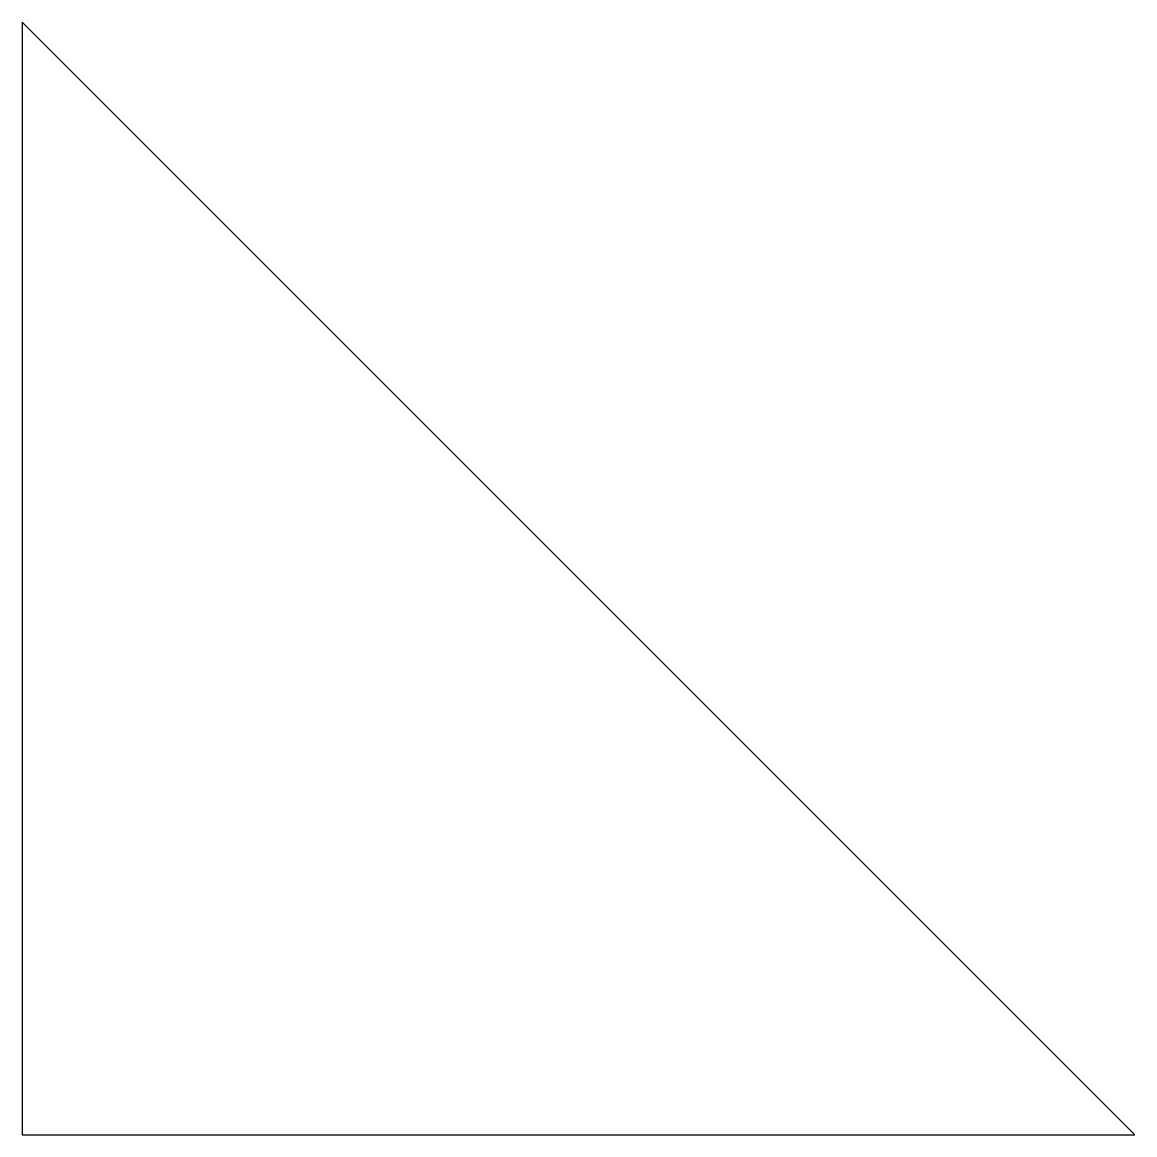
# Model space of a CAD drawing. Extents: x 0 to 1, y 0 to 1.
import ezdxf

# ---------------------------------------------------------------- set-up
doc = ezdxf.new("R2010")
doc.units = 0

msp = doc.modelspace()

# ---------------------------------------------------------------- meshes
at = {"layer": 'GenericMesh'}
mesh = msp.add_polyface(dxfattribs=at)
corners = [(0, 0), (1, 0), (0, 1)]
mesh.append_faces([[corners[k] for k in face] for face in [(0, 1, 2)]])

doc.saveas('drawing.dxf')
